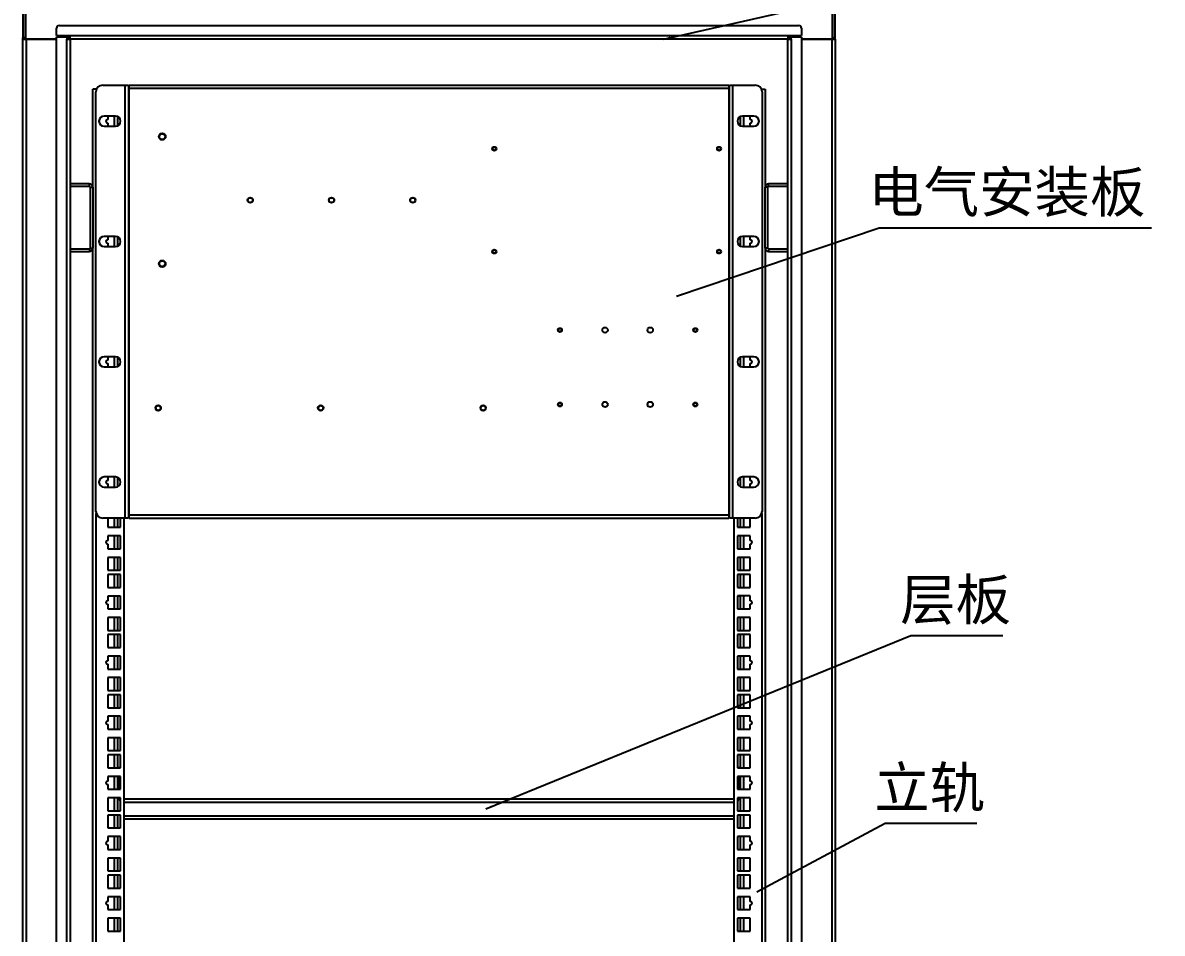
# Model space of a CAD drawing. Header units: millimetres. Extents: x -14348 to 6039, y -1826 to 2921.
# Drawn here: x -12596 to -11754, y 1524 to 2197 of the extents above; entities that cross this region are included whole.
import ezdxf

# ---------------------------------------------------------------- set-up
doc = ezdxf.new("R2010")
doc.units = ezdxf.units.MM
doc.layers.add('标注', color=3, linetype='Continuous')
doc.dimstyles.new('ISO-25', dxfattribs={"dimtxt": 10, "dimasz": 5, "dimexe": 1.25, "dimexo": 0.625, "dimtad": 1, "dimdsep": 46, "dimtxsty": 'Standard', "dimcen": 2.5, "dimadec": 0, "dimazin": 0, "dimtfac": 1, "dimtmove": 0, "dimatfit": 3, "dimfxl": 1, "dimarcsym": 0})

msp = doc.modelspace()

# ---------------------------------------------------------------- linework, layer by layer
at = {"color": 7, "linetype": 'Continuous', "lineweight": 25}
for p, q in [((-12595.548, 2225.715), (-12595.548, 2186.115)), ((-12593.548, 2225.715), (-12593.548, 2186.115)), ((-12593.448, 2185.215), (-12593.448, 2225.715)), ((-11997.648, 2225.715), (-11997.648, 2185.215)), ((-11997.548, 2186.115), (-11997.548, 2225.715)), ((-11995.548, 2186.115), (-11995.548, 2225.715)), ((-12570.548, 2187.715), (-12570.548, 2193.215)), ((-12568.548, 2195.215), (-12022.548, 2195.215)), ((-12020.548, 2193.215), (-12020.548, 2187.715)), ((-12593.548, 2186.115), (-12595.548, 2186.115)), ((-12595.548, 2185.115), (-12595.548, 2186.115)), ((-12595.548, 2185.115), (-12593.048, 2185.115)), ((-12595.548, 1020.315), (-12595.548, 2185.115)), ((-12593.548, 2185.115), (-12593.548, 2186.115)), ((-12570.548, 2185.215), (-12593.448, 2185.215)), ((-12593.048, 2185.115), (-12593.048, 1020.315)), ((-12593.048, 2185.115), (-12570.548, 2185.115)), ((-12570.548, 2187.715), (-12560.448, 2187.715)), ((-12570.548, 1018.515), (-12570.548, 2186.915)), ((-12570.548, 2186.915), (-12563.048, 2186.915)), ((-12563.048, 2186.915), (-12563.048, 2185.115)), ((-12561.448, 2185.215), (-12563.048, 2185.215)), ((-12563.048, 1020.315), (-12563.048, 2185.115)), ((-12563.048, 2185.115), (-12560.548, 2185.115)), ((-12561.448, 2187.715), (-12561.448, 2185.215)), ((-12560.548, 2185.115), (-12560.548, 1020.315)), ((-12560.448, 2187.715), (-12030.648, 2187.715)), ((-12560.448, 2185.215), (-12560.448, 2187.715)), ((-12030.648, 2185.215), (-12560.448, 2185.215)), ((-12030.648, 2187.715), (-12020.548, 2187.715)), ((-12030.648, 2187.715), (-12030.648, 2185.215)), ((-12030.548, 2185.115), (-12028.048, 2185.115)), ((-12030.548, 1020.315), (-12030.548, 2185.115)), ((-12029.648, 2185.215), (-12029.648, 2187.715)), ((-12028.048, 2185.215), (-12029.648, 2185.215)), ((-12028.048, 2185.115), (-12028.048, 2186.915)), ((-12028.048, 2186.915), (-12020.548, 2186.915)), ((-12028.048, 2185.115), (-12028.048, 1020.315)), ((-12020.548, 2186.915), (-12020.548, 1018.515)), ((-11997.648, 2185.215), (-12020.548, 2185.215)), ((-12020.548, 2185.115), (-11998.048, 2185.115)), ((-11998.048, 2185.115), (-11998.048, 1020.315)), ((-11998.048, 2185.115), (-11995.548, 2185.115)), ((-11997.548, 2186.115), (-11995.548, 2186.115)), ((-11997.548, 2186.115), (-11997.548, 2185.115)), ((-11995.548, 2185.115), (-11995.548, 2186.115)), ((-11995.548, 2185.115), (-11995.548, 1020.315)), ((-12543.798, 2075.715), (-12543.798, 2148.215)), ((-12541.298, 2148.215), (-12543.798, 2148.215)), ((-12541.548, 1836.115), (-12541.548, 2146.115)), ((-12541.085, 2148.215), (-12541.298, 2148.215)), ((-12536.548, 2151.115), (-12520.048, 2151.115)), ((-12520.048, 1831.115), (-12520.048, 2151.115)), ((-12520.048, 2151.115), (-12517.548, 2151.115)), ((-12517.548, 2151.115), (-12517.548, 1831.115)), ((-12517.548, 2148.615), (-12517.048, 2148.615)), ((-12517.048, 2151.115), (-12074.048, 2151.115)), ((-12517.048, 2148.615), (-12517.048, 2151.115)), ((-12517.048, 1833.615), (-12517.048, 2148.615)), ((-12074.048, 2148.615), (-12517.048, 2148.615)), ((-12074.048, 2151.115), (-12074.048, 2148.615)), ((-12074.048, 2148.615), (-12074.048, 1833.615)), ((-12074.048, 2148.615), (-12073.548, 2148.615)), ((-12073.548, 2151.115), (-12071.048, 2151.115)), ((-12073.548, 1831.115), (-12073.548, 2151.115)), ((-12071.048, 1831.115), (-12071.048, 2151.115)), ((-12071.048, 2151.115), (-12054.548, 2151.115)), ((-12050.01, 2148.215), (-12049.798, 2148.215)), ((-12049.798, 2148.215), (-12047.298, 2148.215)), ((-12049.548, 2146.115), (-12049.548, 1836.115)), ((-12047.298, 2148.215), (-12047.298, 2075.715)), ((-12527.048, 2128.215), (-12535.548, 2128.215)), ((-12535.548, 2120.715), (-12527.048, 2120.715)), ((-12532.828, 2128.215), (-12532.828, 2125.655)), ((-12532.828, 2123.115), (-12532.828, 2120.715)), ((-12525.298, 2121.148), (-12525.298, 2127.781)), ((-12065.798, 2127.781), (-12065.798, 2121.148)), ((-12055.548, 2128.215), (-12064.048, 2128.215)), ((-12064.048, 2120.715), (-12055.548, 2120.715)), ((-12058.268, 2125.665), (-12058.268, 2128.215)), ((-12058.268, 2120.715), (-12058.268, 2123.125)), ((-12546.298, 2078.215), (-12560.548, 2078.215)), ((-12546.298, 2076.215), (-12560.548, 2076.215)), ((-12546.298, 2076.215), (-12546.298, 2078.215)), ((-12545.798, 2075.715), (-12543.798, 2075.715)), ((-12545.798, 2075.715), (-12545.798, 2030.715)), ((-12543.798, 2075.715), (-12543.798, 2030.715)), ((-12047.298, 2030.715), (-12047.298, 2075.715)), ((-12045.298, 2075.715), (-12047.298, 2075.715)), ((-12045.298, 2030.715), (-12045.298, 2075.715)), ((-12044.798, 2076.215), (-12044.798, 2078.215)), ((-12030.548, 2078.215), (-12044.798, 2078.215)), ((-12030.548, 2076.215), (-12044.798, 2076.215)), ((-12527.048, 2039.315), (-12535.548, 2039.315)), ((-12532.828, 2039.315), (-12532.828, 2036.755)), ((-12525.298, 2032.248), (-12525.298, 2038.881)), ((-12065.798, 2038.881), (-12065.798, 2032.248)), ((-12055.548, 2039.315), (-12064.048, 2039.315)), ((-12058.268, 2036.765), (-12058.268, 2039.315)), ((-12560.548, 2030.215), (-12546.298, 2030.215)), ((-12560.548, 2028.215), (-12546.298, 2028.215)), ((-12546.298, 2030.215), (-12546.298, 2028.215)), ((-12545.798, 2030.715), (-12543.798, 2030.715)), ((-12543.798, 1255.715), (-12543.798, 2030.715)), ((-12535.548, 2031.815), (-12527.048, 2031.815)), ((-12532.828, 2034.215), (-12532.828, 2031.815)), ((-12064.048, 2031.815), (-12055.548, 2031.815)), ((-12058.268, 2031.815), (-12058.268, 2034.225)), ((-12047.298, 2030.715), (-12047.298, 1255.715)), ((-12045.298, 2030.715), (-12047.298, 2030.715)), ((-12044.798, 2030.215), (-12044.798, 2028.215)), ((-12044.798, 2030.215), (-12030.548, 2030.215)), ((-12044.798, 2028.215), (-12030.548, 2028.215)), ((-12527.048, 1950.415), (-12535.548, 1950.415)), ((-12532.828, 1950.415), (-12532.828, 1947.855)), ((-12532.828, 1945.315), (-12532.828, 1942.915)), ((-12525.298, 1943.348), (-12525.298, 1949.981)), ((-12065.798, 1949.981), (-12065.798, 1943.348)), ((-12055.548, 1950.415), (-12064.048, 1950.415)), ((-12058.268, 1947.865), (-12058.268, 1950.415)), ((-12058.268, 1942.915), (-12058.268, 1945.325)), ((-12535.548, 1942.915), (-12527.048, 1942.915)), ((-12064.048, 1942.915), (-12055.548, 1942.915)), ((-12527.048, 1861.515), (-12535.548, 1861.515)), ((-12532.828, 1861.515), (-12532.828, 1858.955)), ((-12525.298, 1854.448), (-12525.298, 1861.081)), ((-12065.798, 1861.081), (-12065.798, 1854.448)), ((-12055.548, 1861.515), (-12064.048, 1861.515)), ((-12058.268, 1858.965), (-12058.268, 1861.515)), ((-12535.548, 1854.015), (-12527.048, 1854.015)), ((-12532.828, 1856.415), (-12532.828, 1854.015)), ((-12064.048, 1854.015), (-12055.548, 1854.015)), ((-12058.268, 1854.015), (-12058.268, 1856.425)), ((-12520.048, 1831.115), (-12536.548, 1831.115)), ((-12532.828, 1831.115), (-12532.828, 1824.35)), ((-12525.298, 1824.35), (-12525.298, 1831.115)), ((-12523.298, 1824.35), (-12523.298, 1831.115)), ((-12520.798, 1080.215), (-12520.798, 1831.115)), ((-12517.548, 1831.115), (-12520.048, 1831.115)), ((-12517.048, 1833.615), (-12517.548, 1833.615)), ((-12517.048, 1833.615), (-12074.048, 1833.615)), ((-12517.048, 1831.115), (-12517.048, 1833.615)), ((-12517.048, 1831.115), (-12074.048, 1831.115)), ((-12073.548, 1833.615), (-12074.048, 1833.615)), ((-12074.048, 1833.615), (-12074.048, 1831.115)), ((-12071.048, 1831.115), (-12073.548, 1831.115)), ((-12054.548, 1831.115), (-12071.048, 1831.115)), ((-12070.298, 1831.115), (-12070.298, 1080.215)), ((-12067.798, 1831.115), (-12067.798, 1824.35)), ((-12065.798, 1831.115), (-12065.798, 1824.35)), ((-12058.268, 1824.35), (-12058.268, 1831.115)), ((-12532.828, 1824.35), (-12523.298, 1824.35)), ((-12523.298, 1818), (-12532.828, 1818)), ((-12532.828, 1818), (-12532.828, 1814.505)), ((-12525.298, 1808.47), (-12525.298, 1818)), ((-12523.298, 1808.47), (-12523.298, 1818)), ((-12067.798, 1824.35), (-12058.268, 1824.35)), ((-12058.268, 1818.01), (-12067.798, 1818.01)), ((-12067.798, 1818.01), (-12067.798, 1808.48)), ((-12065.798, 1818), (-12067.798, 1818)), ((-12065.798, 1818.01), (-12065.798, 1808.48)), ((-12058.268, 1814.515), (-12058.268, 1818.01)), ((-12532.828, 1811.965), (-12532.828, 1808.47)), ((-12058.268, 1808.48), (-12058.268, 1811.975)), ((-12532.828, 1808.47), (-12523.298, 1808.47)), ((-12523.298, 1802.13), (-12532.828, 1802.13)), ((-12532.828, 1802.13), (-12532.828, 1792.6)), ((-12525.298, 1808.48), (-12523.298, 1808.48)), ((-12525.298, 1792.6), (-12525.298, 1802.13)), ((-12523.298, 1792.6), (-12523.298, 1802.13)), ((-12067.798, 1808.48), (-12058.268, 1808.48)), ((-12058.268, 1802.13), (-12067.798, 1802.13)), ((-12067.798, 1802.13), (-12067.798, 1792.6)), ((-12065.798, 1802.13), (-12065.798, 1792.6)), ((-12058.268, 1792.6), (-12058.268, 1802.13)), ((-12532.828, 1792.6), (-12523.298, 1792.6)), ((-12067.798, 1792.6), (-12058.268, 1792.6)), ((-12523.298, 1789.43), (-12532.828, 1789.43)), ((-12532.828, 1789.43), (-12532.828, 1779.9)), ((-12525.298, 1779.9), (-12525.298, 1789.43)), ((-12523.298, 1779.9), (-12523.298, 1789.43)), ((-12058.268, 1789.43), (-12067.798, 1789.43)), ((-12067.798, 1789.43), (-12067.798, 1779.9)), ((-12065.798, 1789.43), (-12065.798, 1779.9)), ((-12058.268, 1779.9), (-12058.268, 1789.43)), ((-12532.828, 1779.9), (-12523.298, 1779.9)), ((-12067.798, 1779.9), (-12058.268, 1779.9)), ((-12523.298, 1773.55), (-12532.828, 1773.55)), ((-12532.828, 1773.55), (-12532.828, 1770.055)), ((-12532.828, 1767.515), (-12532.828, 1764.02)), ((-12525.298, 1764.02), (-12525.298, 1773.55)), ((-12523.298, 1764.02), (-12523.298, 1773.55)), ((-12058.268, 1773.56), (-12067.798, 1773.56)), ((-12067.798, 1773.56), (-12067.798, 1764.03)), ((-12065.798, 1773.55), (-12067.798, 1773.55)), ((-12065.798, 1773.56), (-12065.798, 1764.03)), ((-12058.268, 1770.065), (-12058.268, 1773.56)), ((-12058.268, 1764.03), (-12058.268, 1767.525)), ((-12532.828, 1764.02), (-12523.298, 1764.02)), ((-12525.298, 1764.03), (-12523.298, 1764.03)), ((-12067.798, 1764.03), (-12058.268, 1764.03)), ((-12523.298, 1757.68), (-12532.828, 1757.68)), ((-12532.828, 1757.68), (-12532.828, 1748.15)), ((-12525.298, 1748.15), (-12525.298, 1757.68)), ((-12523.298, 1748.15), (-12523.298, 1757.68)), ((-12058.268, 1757.68), (-12067.798, 1757.68)), ((-12067.798, 1757.68), (-12067.798, 1748.15)), ((-12065.798, 1757.68), (-12065.798, 1748.15)), ((-12058.268, 1748.15), (-12058.268, 1757.68)), ((-12532.828, 1748.15), (-12523.298, 1748.15)), ((-12523.298, 1744.98), (-12532.828, 1744.98)), ((-12532.828, 1744.98), (-12532.828, 1735.45)), ((-12525.298, 1735.45), (-12525.298, 1744.98)), ((-12523.298, 1735.45), (-12523.298, 1744.98)), ((-12067.798, 1748.15), (-12058.268, 1748.15)), ((-12058.268, 1744.98), (-12067.798, 1744.98)), ((-12067.798, 1744.98), (-12067.798, 1735.45)), ((-12065.798, 1744.98), (-12065.798, 1735.45)), ((-12058.268, 1735.45), (-12058.268, 1744.98)), ((-12532.828, 1735.45), (-12523.298, 1735.45)), ((-12067.798, 1735.45), (-12058.268, 1735.45)), ((-12523.298, 1729.1), (-12532.828, 1729.1)), ((-12532.828, 1729.1), (-12532.828, 1725.605)), ((-12525.298, 1719.57), (-12525.298, 1729.1)), ((-12523.298, 1719.57), (-12523.298, 1729.1)), ((-12058.268, 1729.11), (-12067.798, 1729.11)), ((-12067.798, 1729.11), (-12067.798, 1719.58)), ((-12065.798, 1729.1), (-12067.798, 1729.1)), ((-12065.798, 1729.11), (-12065.798, 1719.58)), ((-12058.268, 1725.615), (-12058.268, 1729.11)), ((-12532.828, 1723.065), (-12532.828, 1719.57)), ((-12532.828, 1719.57), (-12523.298, 1719.57)), ((-12525.298, 1719.58), (-12523.298, 1719.58)), ((-12067.798, 1719.58), (-12058.268, 1719.58)), ((-12058.268, 1719.58), (-12058.268, 1723.075)), ((-12523.298, 1713.23), (-12532.828, 1713.23)), ((-12532.828, 1713.23), (-12532.828, 1703.7)), ((-12525.298, 1703.7), (-12525.298, 1713.23)), ((-12523.298, 1703.7), (-12523.298, 1713.23)), ((-12058.268, 1713.23), (-12067.798, 1713.23)), ((-12067.798, 1713.23), (-12067.798, 1703.7)), ((-12065.798, 1713.23), (-12065.798, 1703.7)), ((-12058.268, 1703.7), (-12058.268, 1713.23)), ((-12532.828, 1703.7), (-12523.298, 1703.7)), ((-12523.298, 1700.53), (-12532.828, 1700.53)), ((-12532.828, 1700.53), (-12532.828, 1691)), ((-12525.298, 1691), (-12525.298, 1700.53)), ((-12523.298, 1691), (-12523.298, 1700.53)), ((-12067.798, 1703.7), (-12058.268, 1703.7)), ((-12058.268, 1700.53), (-12067.798, 1700.53)), ((-12067.798, 1700.53), (-12067.798, 1691)), ((-12065.798, 1700.53), (-12065.798, 1691)), ((-12058.268, 1691), (-12058.268, 1700.53)), ((-12532.828, 1691), (-12523.298, 1691)), ((-12523.298, 1684.65), (-12532.828, 1684.65)), ((-12532.828, 1684.65), (-12532.828, 1681.155)), ((-12525.298, 1675.12), (-12525.298, 1684.65)), ((-12523.298, 1675.12), (-12523.298, 1684.65)), ((-12067.798, 1691), (-12058.268, 1691)), ((-12058.268, 1684.66), (-12067.798, 1684.66)), ((-12067.798, 1684.66), (-12067.798, 1675.13)), ((-12065.798, 1684.65), (-12067.798, 1684.65)), ((-12065.798, 1684.66), (-12065.798, 1675.13)), ((-12058.268, 1681.165), (-12058.268, 1684.66)), ((-12532.828, 1678.615), (-12532.828, 1675.12)), ((-12532.828, 1675.12), (-12523.298, 1675.12)), ((-12525.298, 1675.13), (-12523.298, 1675.13)), ((-12067.798, 1675.13), (-12058.268, 1675.13)), ((-12058.268, 1675.13), (-12058.268, 1678.625)), ((-12523.298, 1668.78), (-12532.828, 1668.78)), ((-12532.828, 1668.78), (-12532.828, 1659.25)), ((-12525.298, 1659.25), (-12525.298, 1668.78)), ((-12523.298, 1659.25), (-12523.298, 1668.78)), ((-12058.268, 1668.78), (-12067.798, 1668.78)), ((-12067.798, 1668.78), (-12067.798, 1659.25)), ((-12065.798, 1668.78), (-12065.798, 1659.25)), ((-12058.268, 1659.25), (-12058.268, 1668.78)), ((-12532.828, 1659.25), (-12523.298, 1659.25)), ((-12067.798, 1659.25), (-12058.268, 1659.25)), ((-12523.298, 1656.08), (-12532.828, 1656.08)), ((-12532.828, 1656.08), (-12532.828, 1646.55)), ((-12525.298, 1646.55), (-12525.298, 1656.08)), ((-12523.298, 1646.55), (-12523.298, 1656.08)), ((-12058.268, 1656.08), (-12067.798, 1656.08)), ((-12067.798, 1656.08), (-12067.798, 1646.55)), ((-12065.798, 1656.08), (-12065.798, 1646.55)), ((-12058.268, 1646.55), (-12058.268, 1656.08)), ((-12532.828, 1646.55), (-12523.298, 1646.55)), ((-12524.548, 1646.7), (-12523.298, 1646.7)), ((-12524.548, 1646.55), (-12524.548, 1646.7)), ((-12067.798, 1646.7), (-12066.548, 1646.7)), ((-12067.798, 1646.55), (-12058.268, 1646.55)), ((-12066.548, 1646.7), (-12066.548, 1646.55)), ((-12523.298, 1640.2), (-12532.828, 1640.2)), ((-12532.828, 1640.2), (-12532.828, 1636.705)), ((-12532.828, 1634.165), (-12532.828, 1630.67)), ((-12525.298, 1630.67), (-12525.298, 1640.2)), ((-12524.548, 1640.2), (-12524.548, 1630.67)), ((-12523.298, 1630.67), (-12523.298, 1640.2)), ((-12058.268, 1640.21), (-12067.798, 1640.21)), ((-12067.798, 1640.21), (-12067.798, 1630.68)), ((-12066.548, 1630.68), (-12066.548, 1640.21)), ((-12065.798, 1640.2), (-12066.548, 1640.2)), ((-12065.798, 1640.21), (-12065.798, 1630.68)), ((-12058.268, 1636.715), (-12058.268, 1640.21)), ((-12058.268, 1630.68), (-12058.268, 1634.175)), ((-12532.828, 1630.67), (-12523.298, 1630.67)), ((-12523.298, 1624.33), (-12532.828, 1624.33)), ((-12532.828, 1624.33), (-12532.828, 1614.8)), ((-12525.298, 1630.68), (-12524.548, 1630.68)), ((-12525.298, 1614.8), (-12525.298, 1624.33)), ((-12524.548, 1624.33), (-12524.548, 1624.2)), ((-12523.298, 1624.2), (-12524.548, 1624.2)), ((-12523.298, 1614.8), (-12523.298, 1624.33)), ((-12067.798, 1630.68), (-12058.268, 1630.68)), ((-12058.268, 1624.33), (-12067.798, 1624.33)), ((-12067.798, 1624.33), (-12067.798, 1614.8)), ((-12067.798, 1624.2), (-12066.548, 1624.2)), ((-12066.548, 1624.2), (-12066.548, 1624.33)), ((-12065.798, 1624.33), (-12065.798, 1614.8)), ((-12058.268, 1614.8), (-12058.268, 1624.33)), ((-12520.798, 1623.7), (-12070.298, 1623.7)), ((-12532.828, 1614.8), (-12523.298, 1614.8)), ((-12523.298, 1611.63), (-12532.828, 1611.63)), ((-12532.828, 1611.63), (-12532.828, 1602.1)), ((-12525.298, 1602.1), (-12525.298, 1611.63)), ((-12523.298, 1602.1), (-12523.298, 1611.63)), ((-12070.298, 1608.7), (-12520.798, 1608.7)), ((-12067.798, 1614.8), (-12058.268, 1614.8)), ((-12058.268, 1611.63), (-12067.798, 1611.63)), ((-12067.798, 1611.63), (-12067.798, 1602.1)), ((-12065.798, 1611.63), (-12065.798, 1602.1)), ((-12058.268, 1602.1), (-12058.268, 1611.63)), ((-12532.828, 1602.1), (-12523.298, 1602.1)), ((-12067.798, 1602.1), (-12058.268, 1602.1)), ((-12523.298, 1595.75), (-12532.828, 1595.75)), ((-12532.828, 1595.75), (-12532.828, 1592.255)), ((-12525.298, 1586.22), (-12525.298, 1595.75)), ((-12523.298, 1586.22), (-12523.298, 1595.75)), ((-12058.268, 1595.76), (-12067.798, 1595.76)), ((-12067.798, 1595.76), (-12067.798, 1586.23)), ((-12065.798, 1595.75), (-12067.798, 1595.75)), ((-12065.798, 1595.76), (-12065.798, 1586.23)), ((-12058.268, 1592.265), (-12058.268, 1595.76)), ((-12532.828, 1589.715), (-12532.828, 1586.22)), ((-12532.828, 1586.22), (-12523.298, 1586.22)), ((-12525.298, 1586.23), (-12523.298, 1586.23)), ((-12067.798, 1586.23), (-12058.268, 1586.23)), ((-12058.268, 1586.23), (-12058.268, 1589.725)), ((-12523.298, 1579.88), (-12532.828, 1579.88)), ((-12532.828, 1579.88), (-12532.828, 1570.35)), ((-12525.298, 1570.35), (-12525.298, 1579.88)), ((-12523.298, 1570.35), (-12523.298, 1579.88)), ((-12058.268, 1579.88), (-12067.798, 1579.88)), ((-12067.798, 1579.88), (-12067.798, 1570.35)), ((-12065.798, 1579.88), (-12065.798, 1570.35)), ((-12058.268, 1570.35), (-12058.268, 1579.88)), ((-12532.828, 1570.35), (-12523.298, 1570.35)), ((-12523.298, 1567.18), (-12532.828, 1567.18)), ((-12532.828, 1567.18), (-12532.828, 1557.65)), ((-12525.298, 1557.65), (-12525.298, 1567.18)), ((-12523.298, 1557.65), (-12523.298, 1567.18)), ((-12067.798, 1570.35), (-12058.268, 1570.35)), ((-12058.268, 1567.18), (-12067.798, 1567.18)), ((-12067.798, 1567.18), (-12067.798, 1557.65)), ((-12065.798, 1567.18), (-12065.798, 1557.65)), ((-12058.268, 1557.65), (-12058.268, 1567.18)), ((-12532.828, 1557.65), (-12523.298, 1557.65)), ((-12067.798, 1557.65), (-12058.268, 1557.65)), ((-12523.298, 1551.3), (-12532.828, 1551.3)), ((-12532.828, 1551.3), (-12532.828, 1547.805)), ((-12525.298, 1541.77), (-12525.298, 1551.3)), ((-12523.298, 1541.77), (-12523.298, 1551.3)), ((-12058.268, 1551.31), (-12067.798, 1551.31)), ((-12067.798, 1551.31), (-12067.798, 1541.78)), ((-12065.798, 1551.3), (-12067.798, 1551.3)), ((-12065.798, 1551.31), (-12065.798, 1541.78)), ((-12058.268, 1547.815), (-12058.268, 1551.31)), ((-12532.828, 1545.265), (-12532.828, 1541.77)), ((-12532.828, 1541.77), (-12523.298, 1541.77)), ((-12525.298, 1541.78), (-12523.298, 1541.78)), ((-12067.798, 1541.78), (-12058.268, 1541.78)), ((-12058.268, 1541.78), (-12058.268, 1545.275)), ((-12523.298, 1535.43), (-12532.828, 1535.43)), ((-12532.828, 1535.43), (-12532.828, 1525.9)), ((-12525.298, 1525.9), (-12525.298, 1535.43)), ((-12523.298, 1525.9), (-12523.298, 1535.43)), ((-12058.268, 1535.43), (-12067.798, 1535.43)), ((-12067.798, 1535.43), (-12067.798, 1525.9)), ((-12065.798, 1535.43), (-12065.798, 1525.9)), ((-12058.268, 1525.9), (-12058.268, 1535.43)), ((-12532.828, 1525.9), (-12523.298, 1525.9)), ((-12067.798, 1525.9), (-12058.268, 1525.9))]:
    msp.add_line(p, q, dxfattribs=at)
at = {"color": 8, "linetype": 'Continuous', "lineweight": 25}
for p, q in [((-12593.048, 2185.115), (-12593.048, 2185.215)), ((-11998.048, 2185.215), (-11998.048, 2185.115)), ((-12541.298, 2147.676), (-12541.298, 2148.215)), ((-12049.798, 2148.215), (-12049.798, 2147.676)), ((-12527.798, 2120.715), (-12527.798, 2128.215)), ((-12063.298, 2128.215), (-12063.298, 2120.715)), ((-12527.798, 2031.815), (-12527.798, 2039.315)), ((-12063.298, 2039.315), (-12063.298, 2031.815)), ((-12527.798, 1942.915), (-12527.798, 1950.415)), ((-12063.298, 1950.415), (-12063.298, 1942.915)), ((-12527.798, 1854.015), (-12527.798, 1861.515)), ((-12063.298, 1861.515), (-12063.298, 1854.015)), ((-12541.298, 1078.215), (-12541.298, 1834.553)), ((-12049.798, 1834.553), (-12049.798, 1078.215)), ((-12527.798, 1824.35), (-12527.798, 1831.115)), ((-12063.298, 1831.115), (-12063.298, 1824.35)), ((-12527.798, 1808.47), (-12527.798, 1818)), ((-12063.298, 1818.01), (-12063.298, 1808.48)), ((-12527.798, 1792.6), (-12527.798, 1802.13)), ((-12063.298, 1802.13), (-12063.298, 1792.6)), ((-12527.798, 1779.9), (-12527.798, 1789.43)), ((-12063.298, 1789.43), (-12063.298, 1779.9)), ((-12527.798, 1764.02), (-12527.798, 1773.55)), ((-12063.298, 1773.56), (-12063.298, 1764.03)), ((-12527.798, 1748.15), (-12527.798, 1757.68)), ((-12063.298, 1757.68), (-12063.298, 1748.15)), ((-12527.798, 1735.45), (-12527.798, 1744.98)), ((-12063.298, 1744.98), (-12063.298, 1735.45)), ((-12527.798, 1719.57), (-12527.798, 1729.1)), ((-12063.298, 1729.11), (-12063.298, 1719.58)), ((-12527.798, 1703.7), (-12527.798, 1713.23)), ((-12063.298, 1713.23), (-12063.298, 1703.7)), ((-12527.798, 1691), (-12527.798, 1700.53)), ((-12063.298, 1700.53), (-12063.298, 1691)), ((-12527.798, 1675.12), (-12527.798, 1684.65)), ((-12063.298, 1684.66), (-12063.298, 1675.13)), ((-12527.798, 1659.25), (-12527.798, 1668.78)), ((-12063.298, 1668.78), (-12063.298, 1659.25)), ((-12527.798, 1646.55), (-12527.798, 1656.08)), ((-12063.298, 1656.08), (-12063.298, 1646.55)), ((-12527.798, 1630.67), (-12527.798, 1640.2)), ((-12063.298, 1640.21), (-12063.298, 1630.68)), ((-12527.798, 1614.8), (-12527.798, 1624.33)), ((-12063.298, 1624.33), (-12063.298, 1614.8)), ((-12520.798, 1621.2), (-12070.298, 1621.2)), ((-12527.798, 1602.1), (-12527.798, 1611.63)), ((-12520.798, 1611.2), (-12070.298, 1611.2)), ((-12063.298, 1611.63), (-12063.298, 1602.1)), ((-12527.798, 1586.22), (-12527.798, 1595.75)), ((-12063.298, 1595.76), (-12063.298, 1586.23)), ((-12527.798, 1570.35), (-12527.798, 1579.88)), ((-12063.298, 1579.88), (-12063.298, 1570.35)), ((-12527.798, 1557.65), (-12527.798, 1567.18)), ((-12063.298, 1567.18), (-12063.298, 1557.65)), ((-12527.798, 1541.77), (-12527.798, 1551.3)), ((-12063.298, 1551.31), (-12063.298, 1541.78)), ((-12527.798, 1525.9), (-12527.798, 1535.43)), ((-12063.298, 1535.43), (-12063.298, 1525.9))]:
    msp.add_line(p, q, dxfattribs=at)
at = {"color": 7, "linetype": 'Continuous', "lineweight": 25}
for centre, radius in [((-12492.548, 2113.115), 2.5), ((-12492.548, 2113.115), 2.1), ((-12247.311, 2104.115), 1.5), ((-12247.311, 2104.115), 1.25), ((-12081.311, 2104.115), 1.5), ((-12081.311, 2104.115), 1.25), ((-12427.548, 2066.115), 2), ((-12427.548, 2066.115), 1.75), ((-12367.548, 2066.115), 2), ((-12367.548, 2066.115), 1.75), ((-12307.548, 2066.115), 2), ((-12307.548, 2066.115), 1.75), ((-12247.311, 2028.115), 1.5), ((-12247.311, 2028.115), 1.25), ((-12081.311, 2028.115), 1.5), ((-12081.311, 2028.115), 1.25), ((-12492.548, 2019.115), 2.5), ((-12492.548, 2019.115), 2.1), ((-12198.848, 1970.115), 1.5), ((-12198.848, 1970.115), 1.25), ((-12165.515, 1970.115), 2), ((-12132.181, 1970.115), 2), ((-12098.848, 1970.115), 1.5), ((-12098.848, 1970.115), 1.25), ((-12495.548, 1912.515), 2), ((-12495.548, 1912.515), 1.75), ((-12375.548, 1912.515), 2), ((-12375.548, 1912.515), 1.75), ((-12255.548, 1912.515), 2), ((-12255.548, 1912.515), 1.75), ((-12198.848, 1915.115), 1.5), ((-12198.848, 1915.115), 1.25), ((-12165.515, 1915.115), 2), ((-12132.181, 1915.115), 2), ((-12098.848, 1915.115), 1.5), ((-12098.848, 1915.115), 1.25)]:
    msp.add_circle(centre, radius, dxfattribs=at)
for centre, radius, start, end in [((-12568.548, 2193.215), 2, 90, 180), ((-12022.548, 2193.215), 2, 0, 90), ((-12536.548, 2146.115), 5, 90, 180), ((-12054.548, 2146.115), 5, 0, 90), ((-12535.548, 2124.465), 3.75, 90, 270), ((-12532.828, 2124.385), 1.27, 90, 270), ((-12527.048, 2124.465), 3.75, 270, 90), ((-12064.048, 2124.465), 3.75, 90, 270), ((-12058.268, 2124.395), 1.27, 270, 90), ((-12055.548, 2124.465), 3.75, 270, 90), ((-12546.298, 2075.715), 2.5, 0, 90), ((-12546.298, 2075.715), 0.5, 0, 90), ((-12044.798, 2075.715), 2.5, 90, 180), ((-12044.798, 2075.715), 0.5, 90, 180), ((-12535.548, 2035.565), 3.75, 90, 270), ((-12532.828, 2035.485), 1.27, 90, 270), ((-12527.048, 2035.565), 3.75, 270, 90), ((-12064.048, 2035.565), 3.75, 90, 270), ((-12058.268, 2035.495), 1.27, 270, 90), ((-12055.548, 2035.565), 3.75, 270, 90), ((-12546.298, 2030.715), 2.5, 270, 0), ((-12546.298, 2030.715), 0.5, 270, 0), ((-12044.798, 2030.715), 2.5, 180, 270), ((-12044.798, 2030.715), 0.5, 180, 270), ((-12535.548, 1946.665), 3.75, 90, 270), ((-12532.828, 1946.585), 1.27, 90, 270), ((-12527.048, 1946.665), 3.75, 270, 90), ((-12064.048, 1946.665), 3.75, 90, 270), ((-12058.268, 1946.595), 1.27, 270, 90), ((-12055.548, 1946.665), 3.75, 270, 90), ((-12535.548, 1857.765), 3.75, 90, 270), ((-12527.048, 1857.765), 3.75, 270, 90), ((-12064.048, 1857.765), 3.75, 90, 270), ((-12055.548, 1857.765), 3.75, 270, 90), ((-12532.828, 1857.685), 1.27, 90, 270), ((-12058.268, 1857.695), 1.27, 270, 90), ((-12536.548, 1836.115), 5, 180, 270), ((-12054.548, 1836.115), 5, 270, 0), ((-12532.828, 1813.235), 1.27, 90, 270), ((-12058.268, 1813.245), 1.27, 270, 90), ((-12532.828, 1768.785), 1.27, 90, 270), ((-12058.268, 1768.795), 1.27, 270, 90), ((-12532.828, 1724.335), 1.27, 90, 270), ((-12058.268, 1724.345), 1.27, 270, 90), ((-12532.828, 1679.885), 1.27, 90, 270), ((-12058.268, 1679.895), 1.27, 270, 90), ((-12532.828, 1635.435), 1.27, 90, 270), ((-12058.268, 1635.445), 1.27, 270, 90), ((-12522.048, 1624.2), 2.5, 180, 240), ((-12069.048, 1624.2), 2.5, 300, 0), ((-12532.828, 1590.985), 1.27, 90, 270), ((-12058.268, 1590.995), 1.27, 270, 90), ((-12532.828, 1546.535), 1.27, 90, 270), ((-12058.268, 1546.545), 1.27, 270, 90)]:
    msp.add_arc(centre, radius, start, end, dxfattribs=at)

# ---------------------------------------------------------------- texts
at = {"layer": '标注', "char_height": 30, "attachment_point": 1}
for s, insert in [('{\\fSimSun|b0|i0|c134|p2;电气安装板}', (-11971.087, 2087.126)), ('{\\fSimSun|b0|i0|c134|p2;层板}', (-11947.591, 1785.857)), ('{\\fSimSun|b0|i0|c134|p2;立轨}', (-11966.638, 1647.001))]:
    msp.add_mtext_dynamic_manual_height_columns(s, width=244.39109, gutter_width=12.5, heights=[0], dxfattribs=dict(at, insert=insert))

# ---------------------------------------------------------------- leaders
at = {"layer": '标注'}
for points in [[(-12122.203, 2185.215), (-11953.122, 2223.41), (-11754.051, 2224.234)], [(-12112.844, 1995.1), (-11963.207, 2045.747), (-11761.888, 2045.747)], [(-12253.622, 1616.253), (-11939.711, 1744.478), (-11871.828, 1744.478)], [(-12053.507, 1554.974), (-11958.758, 1605.622), (-11890.875, 1605.622)]]:
    msp.add_leader(points, dimstyle='ISO-25', override={"dimgap": 0.625, "dimtad": 0}, dxfattribs=at)

doc.saveas('drawing.dxf')
